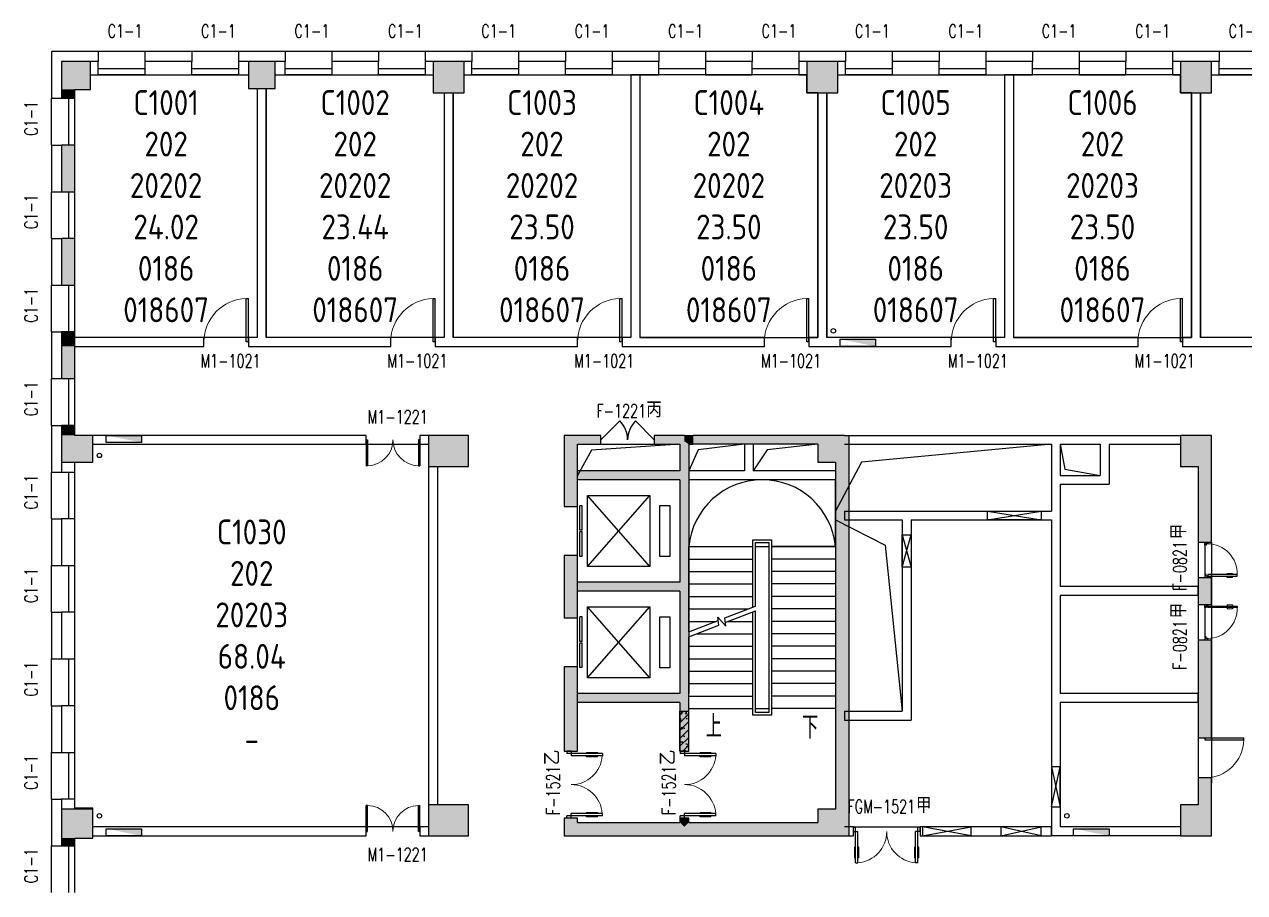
# Model space of a CAD drawing. Extents: x 1456273 to 1532071, y 313528 to 416301.
# Drawn here: x 1456298 to 1483729, y 323590 to 343101 of the extents above; entities that cross this region are included whole.
import ezdxf

# ---------------------------------------------------------------- set-up
doc = ezdxf.new("R2010")
doc.units = 0
doc.header["$LTSCALE"] = 1000
doc.header["$MEASUREMENT"] = 0
for name, color, linetype in [('body', 30, 'Continuous'), ('RM$', 5, 'Continuous'), ('RM$TXT', 5, 'Continuous'), ('消防', 222, 'Continuous')]:
    doc.layers.add(name, color=color, linetype=linetype)
doc.styles.add('_TCH_DIM', font='SIMPLEX', dxfattribs={"bigfont": 'GBCBIG'})
doc.styles.add('_TCH_WINDOW', font='txt.shx', dxfattribs={"height": 3.5, "bigfont": 'hztxt.shx'})
doc.styles.get("Standard").update_dxf_attribs({"font": 'gbenor.shx', "bigfont": 'gbcbig.shx'})

# ---------------------------------------------------------------- blocks, each defined once
blk = doc.blocks.new('cde')
at = {"layer": '消防'}
blk.add_hatch(color=256, dxfattribs=at).paths.add_polyline_path([(-873427, -271674), (-874227, -271674), (-873427, -271834)])
blk.add_lwpolyline([(-874227, -271674), (-873427, -271674), (-873427, -271834), (-874227, -271834)], close=True, dxfattribs=at)
blk = doc.blocks.new('$WINLIB2D$00000004')
for p, q in [((-0.5, 0.5), (0.5, 0.5)), ((-0.5, 0.241), (0.5, 0.241)), ((-0.5, -0.5), (0.5, -0.5))]:
    blk.add_line(p, q)
blk = doc.blocks.new('$DorLib2D$00000001')
for p, q in [((0.45, 0.975), (0.5, 0.975)), ((0.45, 0), (0.45, 0.975)), ((0.5, 0), (0.5, 0.975)), ((0.5, 0), (0.45, 0))]:
    blk.add_line(p, q)
at = {"lineweight": 13}
blk.add_arc((0.475, 0), 0.975, 91.4693, 180, dxfattribs=at)
blk = doc.blocks.new('$DorLib2D$00000002')
for p, q in [((-0.5, 0), (-0.5, 0.4875)), ((-0.475, 0.4875), (-0.5, 0.4875)), ((-0.475, 0), (-0.475, 0.4875)), ((0.475, 0), (0.475, 0.4875)), ((0.475, 0.4875), (0.5, 0.4875)), ((0.5, 0), (0.5, 0.4875)), ((-0.5, 0), (-0.475, 0)), ((0.5, 0), (0.475, 0))]:
    blk.add_line(p, q)
at = {"lineweight": 13}
for centre, start, end in [((-0.4875, 0), 0, 88.53072), ((0.4875, 0), 91.46928, 180)]:
    blk.add_arc(centre, 0.4875, start, end, dxfattribs=at)
blk = doc.blocks.new('$DorLib2D$00000009')
at = {"lineweight": 13}
for p, q in [((0.378, 0.782), (0.378, 0.624)), ((0.489, 0.782), (0.489, 0.624))]:
    blk.add_line(p, q, dxfattribs=at)
for p, q in [((0.413, 0.782), (0.378, 0.782)), ((0.413, 0.905), (0.413, 0.081)), ((0.454, 0.905), (0.413, 0.905)), ((0.454, 0.081), (0.454, 0.905)), ((0.489, 0.782), (0.454, 0.782)), ((0.413, 0.624), (0.378, 0.624)), ((0.489, 0.624), (0.454, 0.624)), ((-0.494, 0.081), (-0.453, 0.081)), ((-0.494, -0.002), (-0.494, 0.081)), ((-0.453, 0.081), (-0.453, 0.039)), ((-0.453, 0.039), (-0.412, 0.039)), ((-0.412, 0.039), (-0.412, -0.002)), ((0.413, 0.081), (0.454, 0.081)), ((0.454, 0.039), (0.413, 0.039)), ((0.413, 0.039), (0.413, -0.002)), ((0.495, 0.081), (0.454, 0.081)), ((0.454, 0.081), (0.454, 0.039)), ((0.495, -0.002), (0.495, 0.081)), ((-0.494, -0.002), (-0.494, -0.002)), ((-0.412, -0.002), (-0.494, -0.002)), ((0.413, -0.002), (0.495, -0.002)), ((0.495, -0.002), (0.495, -0.002))]:
    blk.add_line(p, q)
blk.add_arc((0.372, 0.082), 0.825, 87.134, 180.0717, dxfattribs=at)
blk = doc.blocks.new('$DorLib2D$00000011')
at = {"lineweight": 13}
for p, q in [((-0.483, 0.396), (-0.483, 0.235)), ((-0.417, 0.396), (-0.417, 0.235)), ((0.417, 0.396), (0.417, 0.235)), ((0.483, 0.396), (0.483, 0.235))]:
    blk.add_line(p, q, dxfattribs=at)
for p, q in [((-0.483, 0.396), (-0.467, 0.396)), ((-0.467, 0.471), (-0.467, -0.062)), ((-0.467, 0.471), (-0.433, 0.471)), ((-0.433, 0.471), (-0.433, 0.004)), ((-0.417, 0.396), (-0.433, 0.396)), ((0.417, 0.396), (0.433, 0.396)), ((0.433, 0.471), (0.433, 0.004)), ((0.467, 0.471), (0.433, 0.471)), ((0.467, 0.471), (0.467, -0.062)), ((0.483, 0.396), (0.467, 0.396)), ((-0.483, 0.235), (-0.467, 0.235)), ((-0.417, 0.235), (-0.433, 0.235)), ((0.417, 0.235), (0.433, 0.235)), ((0.483, 0.235), (0.467, 0.235)), ((-0.5, 0.004), (-0.433, 0.004)), ((-0.5, 0.004), (-0.5, -0.062)), ((0.5, 0.004), (0.433, 0.004)), ((0.5, 0.004), (0.5, -0.062)), ((-0.5, -0.062), (-0.467, -0.062)), ((0.5, -0.062), (0.467, -0.062))]:
    blk.add_line(p, q)
for centre, start, end in [((-0.467, 0.004), 0, 85.904), ((0.467, 0.004), 94.096, 180)]:
    blk.add_arc(centre, 0.467, start, end, dxfattribs=at)
blk = doc.blocks.new('$TCHSYS$LDOR22D')
for p, q in [((-0.517, 0.833), (-0.017, 0.833)), ((-0.517, 0.833), (-0.517, 0.667)), ((-0.017, 0.833), (-0.017, 0.667)), ((0.017, 0.833), (0.017, 0.667)), ((0.017, 0.833), (0.517, 0.833)), ((0.517, 0.833), (0.517, 0.667)), ((-0.517, 0.667), (-0.017, 0.667)), ((-0.5, 0.5), (0.5, 0.5)), ((0.017, 0.667), (0.517, 0.667))]:
    blk.add_line(p, q)
blk = doc.blocks.new('$DorLib2D$00000116')
at = {"color": 0}
for p, q in [((-0.5, 0), (-0.146, 0.354)), ((0.5, 0), (0.146, 0.354))]:
    blk.add_line(p, q, dxfattribs=at)
for centre, start, end in [((-0.5, 0), 0, 45), ((0.5, 0), 135, 180)]:
    blk.add_arc(centre, 0.5, start, end, dxfattribs=at)

msp = doc.modelspace()

# ---------------------------------------------------------------- hatches: boundary and pattern name
at = {"layer": 'body'}
for points in [[(1457134, 341639), (1457784, 341639), (1457784, 342264), (1457134, 342264)], [(1461334, 341664), (1461934, 341664), (1461934, 342264), (1461334, 342264)], [(1465484, 341564), (1466184, 341564), (1466184, 342264), (1465484, 342264)], [(1473884, 341564), (1474584, 341564), (1474584, 342264), (1473884, 342264)], [(1482284, 341564), (1482984, 341564), (1482984, 342264), (1482284, 342264)], [(1457434, 341639), (1457134, 341639), (1457134, 341440), (1457434, 341440)], [(1457134, 340390), (1457134, 339340), (1457434, 339340), (1457434, 340390)], [(1457134, 338290), (1457134, 337240), (1457434, 337240), (1457434, 338290)], [(1457434, 335865), (1457434, 336190), (1457134, 336190), (1457134, 335865)], [(1457134, 335865), (1457134, 335140), (1457434, 335140), (1457434, 335865)], [(1457134, 333865), (1457434, 333865), (1457434, 334090), (1457134, 334090)], [(1457134, 333265), (1457834, 333265), (1457834, 333865), (1457134, 333865)], [(1465384, 333165), (1466284, 333165), (1466284, 333865), (1465384, 333865)], [(1468734, 333665), (1469259, 333665), (1469259, 333865), (1468434, 333865)], [(1468434, 333865), (1468434, 332265), (1468734, 332265), (1468734, 333665)], [(1471134, 333865), (1470459, 333865), (1470459, 333665), (1471034, 333665), (1471134, 333731)], [(1471134, 333731), (1471234, 333665), (1471334, 333665), (1471334, 333865), (1471134, 333865)], [(1472584, 333665), (1472584, 333865), (1471334, 333865), (1471334, 333665)], [(1474134, 333665), (1474134, 333865), (1472584, 333865), (1472584, 333665)], [(1474734, 333865), (1474134, 333865), (1474134, 333265), (1474734, 333265)], [(1474734, 333865), (1474734, 333265), (1474534, 333265), (1474534, 333065), (1474834, 333065), (1474834, 333865)], [(1482284, 333165), (1482984, 333165), (1482984, 333865), (1482284, 333865)], [(1471134, 333731), (1471034, 333665), (1471034, 333065), (1471101, 332998), (1471234, 333065), (1471234, 333665)], [(1471101, 332998), (1471034, 333065), (1468734, 333065), (1468734, 332865), (1471034, 332865)], [(1471101, 332998), (1471034, 332865), (1471034, 330565), (1471101, 330498), (1471234, 330565), (1471234, 333065)], [(1474534, 325465), (1474734, 325465), (1474734, 324865), (1474834, 324865), (1474834, 333065), (1474534, 333065)], [(1482984, 333165), (1482684, 333165), (1482684, 331465), (1482984, 331465)], [(1468734, 329765), (1468734, 331165), (1468434, 331165), (1468434, 329765)], [(1471101, 330498), (1471034, 330565), (1468734, 330565), (1468734, 330365), (1471034, 330365)], [(1471101, 330498), (1471034, 330365), (1471034, 328065), (1471101, 327998), (1471234, 328065), (1471234, 330565)], [(1482984, 330065), (1482984, 330665), (1482684, 330665), (1482684, 330065)], [(1482984, 327065), (1482984, 329265), (1482684, 329265), (1482684, 327065)], [(1468734, 326765), (1468734, 328665), (1468434, 328665), (1468434, 326765)], [(1471101, 327998), (1471034, 328065), (1468734, 328065), (1468734, 327865), (1471034, 327865)], [(1471034, 327865), (1471034, 326765), (1471234, 326765), (1471234, 328065), (1471101, 327998)], [(1482684, 325565), (1482984, 325565), (1482984, 326165), (1482684, 326165)], [(1457134, 324815), (1457834, 324815), (1457834, 325465), (1457134, 325465)], [(1465384, 324865), (1466284, 324865), (1466284, 325565), (1465384, 325565)], [(1474734, 325465), (1474134, 325465), (1474134, 324865), (1474734, 324865)], [(1482284, 324865), (1482984, 324865), (1482984, 325565), (1482284, 325565)], [(1468734, 325165), (1468734, 325265), (1468434, 325265), (1468434, 324865)], [(1468734, 325165), (1468434, 324865), (1471134, 324865), (1471134, 325065), (1471034, 325165)], [(1471234, 325165), (1471234, 325265), (1471034, 325265), (1471034, 325165), (1471134, 325065)], [(1471134, 325065), (1471134, 324865), (1474134, 324865), (1474134, 325165), (1471234, 325165)], [(1457434, 324815), (1457134, 324815), (1457134, 324640), (1457434, 324640)]]:
    msp.add_hatch(color=256, dxfattribs=at).paths.add_polyline_path(points)
h = msp.add_hatch(dxfattribs=at)
h.set_pattern_fill('钢筋混凝土', color=256, scale=50, style=0)
h.set_pattern_definition([(45, (1293356.5, 671751.71), (-88.388348, 88.388348), []), (50, (1293356.5, 671751.7), (358.6301, -31.37607), [37.5, -412.5]), (355, (1293356.5, 671751.7), (-69.37567, 376.09607), [30, -330]), (100.4514, (1293386.4, 671749.1), (289.2547, 344.71977), [31.8701, -350.57106]), (46.1842, (1293356.5, 671851.7), (533.6205, -82.7595), [56.25, -618.75]), (96.6356, (1293400.97, 671844.8), (467.33135, 487.05894), [47.80514, -525.8565]), (351.1842, (1293356.5, 671851.7), (467.331, 487.0593), [45, -495]), (21, (1293406.5, 671826.7), (298.45353, -201.30945), [37.5, -412.5]), (326, (1293406.5, 671826.7), (121.65767, 362.57502), [30, -330]), (71.4514, (1293431.37, 671809.93), (420.1113, 161.26525), [31.8701, -350.57106]), (37.5, (1293356.5, 671751.71), (6.079928, 166.446927), [0, -326, 0, -335, 0, -331.25]), (7.5, (1293356.5, 671751.71), (131.53477, 197.20586), [0, -191, 0, -318.5, 0, -126.25]), (327.5, (1293245, 671751.71), (266.91122, -11.277436), [0, -125, 0, -390, 0, -517.5]), (317.5, (1293195, 671751.7), (291.59308, 50.05249), [0, -162.5, 0, -259, 0, -367.5])])
h.paths.add_polyline_path([(1471234, 326765), (1471234, 327665), (1471034, 327665), (1471034, 326765)])

# ---------------------------------------------------------------- linework, layer by layer
for p, q in [((1456909, 342490), (1456909, 341440)), ((1457959, 342490), (1456909, 342490)), ((1457959, 342490), (1457959, 342264)), ((1460059, 342490), (1459009, 342490)), ((1459009, 342490), (1459009, 342264)), ((1460059, 342490), (1460059, 342264)), ((1461634, 342490), (1461109, 342490)), ((1461109, 342490), (1461109, 342264)), ((1462159, 342490), (1461634, 342490)), ((1462159, 342490), (1462159, 342264)), ((1464259, 342490), (1463209, 342490)), ((1463209, 342490), (1463209, 342264)), ((1464259, 342490), (1464259, 342264)), ((1465834, 342490), (1465309, 342490)), ((1465309, 342490), (1465309, 342264)), ((1466359, 342490), (1465834, 342490)), ((1466359, 342490), (1466359, 342264)), ((1468459, 342490), (1467409, 342490)), ((1467409, 342490), (1467409, 342264)), ((1468459, 342490), (1468459, 342264)), ((1470559, 342490), (1469509, 342490)), ((1469509, 342490), (1469509, 342264)), ((1470559, 342490), (1470559, 342264)), ((1472659, 342490), (1471609, 342490)), ((1471609, 342490), (1471609, 342264)), ((1472659, 342490), (1472659, 342264)), ((1474234, 342490), (1473709, 342490)), ((1473709, 342490), (1473709, 342264)), ((1474759, 342490), (1474234, 342490)), ((1474759, 342490), (1474759, 342264)), ((1476859, 342490), (1475809, 342490)), ((1475809, 342490), (1475809, 342264)), ((1476859, 342490), (1476859, 342264)), ((1478959, 342490), (1477909, 342490)), ((1477909, 342490), (1477909, 342264)), ((1478959, 342490), (1478959, 342264)), ((1481059, 342490), (1480009, 342490)), ((1480009, 342490), (1480009, 342264)), ((1481059, 342490), (1481059, 342264)), ((1482634, 342490), (1482109, 342490)), ((1482109, 342490), (1482109, 342264)), ((1483159, 342490), (1482634, 342490)), ((1483159, 342490), (1483159, 342264)), ((1457784, 342264), (1457134, 342264)), ((1457134, 342264), (1457134, 341639)), ((1457784, 341639), (1457784, 342264)), ((1457959, 342264), (1457784, 342264)), ((1457959, 341965), (1457959, 342264)), ((1460059, 342264), (1459009, 342264)), ((1459009, 342264), (1459009, 341965)), ((1460059, 341965), (1460059, 342264)), ((1461334, 342264), (1461109, 342264)), ((1461109, 342264), (1461109, 341965)), ((1461934, 342264), (1461334, 342264)), ((1461334, 342264), (1461334, 341664)), ((1462159, 342264), (1461934, 342264)), ((1461934, 341664), (1461934, 342264)), ((1462159, 341965), (1462159, 342264)), ((1464259, 342264), (1463209, 342264)), ((1463209, 342264), (1463209, 341965)), ((1464259, 341965), (1464259, 342264)), ((1465484, 342264), (1465309, 342264)), ((1465309, 342264), (1465309, 341965)), ((1466184, 342264), (1465484, 342264)), ((1465484, 342264), (1465484, 341564)), ((1466359, 342264), (1466184, 342264)), ((1466184, 341564), (1466184, 342264)), ((1466359, 341965), (1466359, 342264)), ((1468459, 342264), (1467409, 342264)), ((1467409, 342264), (1467409, 341965)), ((1468459, 341965), (1468459, 342264)), ((1470559, 342264), (1469509, 342264)), ((1469509, 342264), (1469509, 341965)), ((1470559, 341965), (1470559, 342264)), ((1472659, 342264), (1471609, 342264)), ((1471609, 342264), (1471609, 341965)), ((1472659, 341965), (1472659, 342264)), ((1473884, 342264), (1473709, 342264)), ((1473709, 342264), (1473709, 341965)), ((1474584, 342264), (1473884, 342264)), ((1473884, 342264), (1473884, 341564)), ((1474759, 342264), (1474584, 342264)), ((1474584, 341564), (1474584, 342264)), ((1474759, 341965), (1474759, 342264)), ((1476859, 342264), (1475809, 342264)), ((1475809, 342264), (1475809, 341965)), ((1476859, 341965), (1476859, 342264)), ((1478959, 342264), (1477909, 342264)), ((1477909, 342264), (1477909, 341965)), ((1478959, 341965), (1478959, 342264)), ((1481059, 342264), (1480009, 342264)), ((1480009, 342264), (1480009, 341965)), ((1481059, 341965), (1481059, 342264)), ((1482284, 342264), (1482109, 342264)), ((1482109, 342264), (1482109, 341965)), ((1482984, 342264), (1482284, 342264)), ((1482284, 342264), (1482284, 341564)), ((1483159, 342264), (1482984, 342264)), ((1482984, 341564), (1482984, 342264)), ((1483159, 341965), (1483159, 342264)), ((1457784, 341965), (1457959, 341965)), ((1459009, 341965), (1460059, 341965)), ((1461109, 341965), (1461334, 341965)), ((1461934, 341965), (1462159, 341965)), ((1463209, 341965), (1464259, 341965)), ((1465309, 341965), (1465484, 341965)), ((1466184, 341965), (1466359, 341965)), ((1467409, 341965), (1468459, 341965)), ((1469509, 341965), (1470559, 341965)), ((1469934, 341965), (1469934, 336065)), ((1470134, 341965), (1469934, 341965)), ((1470134, 341965), (1470134, 336065)), ((1471609, 341965), (1472659, 341965)), ((1473709, 341965), (1473884, 341965)), ((1474584, 341965), (1474759, 341965)), ((1475809, 341965), (1476859, 341965)), ((1477909, 341965), (1478959, 341965)), ((1478334, 341965), (1478334, 336065)), ((1478534, 341965), (1478334, 341965)), ((1478534, 341965), (1478534, 336065)), ((1480009, 341965), (1481059, 341965)), ((1482109, 341965), (1482284, 341965)), ((1482984, 341965), (1483159, 341965)), ((1457134, 341639), (1457134, 341440)), ((1457434, 341440), (1457434, 341639)), ((1457434, 341639), (1457784, 341639)), ((1461334, 341664), (1461934, 341664)), ((1461534, 341664), (1461534, 336065)), ((1461734, 341664), (1461734, 336065)), ((1465484, 341564), (1466184, 341564)), ((1465734, 341564), (1465734, 336065)), ((1465934, 341564), (1465934, 336065)), ((1473884, 341564), (1474584, 341564)), ((1474134, 341564), (1474134, 336065)), ((1474334, 341564), (1474334, 336065)), ((1482284, 341564), (1482984, 341564)), ((1482534, 341564), (1482534, 336065)), ((1482734, 341564), (1482734, 336065)), ((1456909, 341440), (1457134, 341440)), ((1457134, 341440), (1457434, 341440)), ((1456909, 340390), (1456909, 339340)), ((1456909, 340390), (1457134, 340390)), ((1457134, 340390), (1457134, 339340)), ((1457434, 340390), (1457134, 340390)), ((1457434, 339340), (1457434, 340390)), ((1456909, 339340), (1457134, 339340)), ((1457134, 339340), (1457434, 339340)), ((1456909, 338290), (1456909, 337240)), ((1456909, 338290), (1457134, 338290)), ((1457134, 338290), (1457134, 337240)), ((1457434, 338290), (1457134, 338290)), ((1457434, 337240), (1457434, 338290)), ((1456909, 337240), (1457134, 337240)), ((1457134, 337240), (1457434, 337240)), ((1456909, 336190), (1456909, 335865)), ((1456909, 336190), (1457134, 336190)), ((1457434, 336190), (1457134, 336190)), ((1457134, 336190), (1457134, 335865)), ((1457434, 335865), (1457434, 336190)), ((1460334, 336065), (1457434, 336065)), ((1460334, 335865), (1460334, 336065)), ((1461534, 336065), (1461334, 336065)), ((1461334, 336065), (1461334, 335865)), ((1464534, 336065), (1461734, 336065)), ((1464534, 335865), (1464534, 336065)), ((1465734, 336065), (1465534, 336065)), ((1465534, 336065), (1465534, 335865)), ((1468734, 336065), (1465934, 336065)), ((1468734, 335865), (1468734, 336065)), ((1469934, 336065), (1469734, 336065)), ((1469734, 336065), (1469734, 335865)), ((1472934, 336065), (1470134, 336065)), ((1472934, 335865), (1472934, 336065)), ((1474134, 336065), (1473934, 336065)), ((1473934, 336065), (1473934, 335865)), ((1477134, 336065), (1474334, 336065)), ((1477134, 335865), (1477134, 336065)), ((1478334, 336065), (1478134, 336065)), ((1478134, 336065), (1478134, 335865)), ((1481334, 336065), (1478534, 336065)), ((1481334, 335865), (1481334, 336065)), ((1482534, 336065), (1482334, 336065)), ((1482334, 336065), (1482334, 335865)), ((1485534, 336065), (1482734, 336065)), ((1456909, 335865), (1456909, 335140)), ((1457134, 335865), (1457134, 335140)), ((1457434, 335140), (1457434, 335865)), ((1457434, 335865), (1460334, 335865)), ((1461334, 335865), (1461534, 335865)), ((1461534, 335865), (1464534, 335865)), ((1465534, 335865), (1465734, 335865)), ((1465734, 335865), (1468734, 335865)), ((1469734, 335865), (1469934, 335865)), ((1469934, 335865), (1472934, 335865)), ((1473934, 335865), (1474134, 335865)), ((1474134, 335865), (1477134, 335865)), ((1478134, 335865), (1478334, 335865)), ((1478334, 335865), (1481334, 335865)), ((1482334, 335865), (1482534, 335865)), ((1482534, 335865), (1485534, 335865)), ((1456909, 335140), (1457134, 335140)), ((1457134, 335140), (1457434, 335140)), ((1456909, 334090), (1456909, 333565)), ((1456909, 334090), (1457134, 334090)), ((1457434, 334090), (1457134, 334090)), ((1457134, 334090), (1457134, 333865)), ((1457134, 333865), (1457134, 333265)), ((1457434, 333865), (1457434, 334090)), ((1457834, 333865), (1457434, 333865)), ((1463984, 333865), (1457834, 333865)), ((1457834, 333265), (1457834, 333865)), ((1463984, 333665), (1463984, 333865)), ((1465384, 333865), (1465184, 333865)), ((1465184, 333865), (1465184, 333665)), ((1466284, 333865), (1465384, 333865)), ((1465384, 333865), (1465384, 333165)), ((1466284, 333165), (1466284, 333865)), ((1469259, 333865), (1468434, 333865)), ((1468434, 333865), (1468434, 332265)), ((1469259, 333665), (1469259, 333865)), ((1471134, 333865), (1470459, 333865)), ((1470459, 333865), (1470459, 333665)), ((1471134, 333865), (1471334, 333865)), ((1472584, 333865), (1471334, 333865)), ((1474134, 333865), (1472584, 333865)), ((1474734, 333865), (1474134, 333865)), ((1474734, 333865), (1479584, 333865)), ((1474834, 333865), (1474834, 333065)), ((1479584, 333865), (1480684, 333865)), ((1480684, 333865), (1482284, 333865)), ((1482984, 333865), (1482284, 333865)), ((1482284, 333865), (1482284, 333165)), ((1482984, 333165), (1482984, 333865)), ((1456909, 333565), (1456909, 333040)), ((1457834, 333665), (1463984, 333665)), ((1465184, 333665), (1465384, 333665)), ((1468734, 333665), (1469259, 333665)), ((1468734, 332265), (1468734, 333665)), ((1471034, 333665), (1469050, 333531)), ((1469259, 333665), (1470459, 333665)), ((1470459, 333665), (1471034, 333665)), ((1471034, 333665), (1471034, 333065)), ((1471234, 333665), (1471234, 333065)), ((1471234, 333665), (1471334, 333665)), ((1472584, 333665), (1471334, 333665)), ((1472484, 333665), (1471444, 333540)), ((1472484, 333665), (1472484, 333065)), ((1474134, 333665), (1472584, 333665)), ((1472684, 333665), (1472684, 333065)), ((1474134, 333665), (1472994, 333540)), ((1474134, 333665), (1474134, 333265)), ((1474734, 333665), (1479384, 333665)), ((1479384, 333665), (1479384, 332965)), ((1479584, 333665), (1479684, 333109)), ((1479584, 333665), (1479584, 332965)), ((1479584, 333665), (1480484, 333665)), ((1480484, 333665), (1480484, 332965)), ((1480684, 333665), (1480684, 332765)), ((1480684, 333665), (1482284, 333665)), ((1469050, 333531), (1468734, 332965)), ((1471444, 333540), (1471234, 333065)), ((1472994, 333540), (1472684, 333065)), ((1456909, 333040), (1457134, 333040)), ((1457134, 333265), (1457134, 333040)), ((1457134, 333265), (1457834, 333265)), ((1457134, 333040), (1457434, 333040)), ((1457434, 333040), (1457434, 333265)), ((1465384, 333165), (1466284, 333165)), ((1465384, 333165), (1465384, 325565)), ((1465584, 333165), (1465584, 325565)), ((1471034, 333065), (1468734, 333065)), ((1468734, 332865), (1468734, 333065)), ((1471234, 333065), (1471234, 330565)), ((1472484, 333065), (1471234, 333065)), ((1474534, 333065), (1472684, 333065)), ((1474134, 333265), (1474534, 333265)), ((1474534, 333265), (1474534, 333065)), ((1474534, 333065), (1474534, 325465)), ((1474834, 333065), (1474834, 324865)), ((1479684, 333109), (1480484, 332965)), ((1482284, 333165), (1482684, 333165)), ((1482684, 333165), (1482684, 331465)), ((1482984, 331465), (1482984, 333165)), ((1471034, 332865), (1468734, 332865)), ((1471034, 332865), (1471034, 330565)), ((1472584, 332865), (1471234, 332865)), ((1474534, 332865), (1471234, 332865)), ((1471234, 332865), (1471234, 331365)), ((1474534, 332865), (1472584, 332865)), ((1474534, 331365), (1474534, 332865)), ((1479384, 332965), (1479384, 332165)), ((1479584, 332965), (1480484, 332965)), ((1479584, 332765), (1480684, 332765)), ((1479584, 332765), (1479584, 332165)), ((1468959, 330915), (1468959, 332515)), ((1468959, 332515), (1470359, 332515)), ((1470359, 330915), (1468959, 332515)), ((1468959, 330915), (1470359, 332515)), ((1470359, 332515), (1470359, 330915)), ((1468434, 332265), (1468734, 332265)), ((1470584, 331140), (1470584, 332290)), ((1470584, 332290), (1470809, 332290)), ((1470809, 332290), (1470809, 331140)), ((1456909, 331990), (1456909, 330940)), ((1456909, 331990), (1457134, 331990)), ((1457134, 331990), (1457134, 330940)), ((1457434, 331990), (1457134, 331990)), ((1457434, 330940), (1457434, 331990)), ((1474534, 331965), (1475651, 331395)), ((1474734, 332165), (1476234, 332165)), ((1474734, 332165), (1474734, 331965)), ((1474734, 331965), (1476034, 331965)), ((1476034, 331965), (1476034, 327665)), ((1476234, 332165), (1479384, 332165)), ((1476234, 331965), (1476234, 327465)), ((1476234, 331965), (1479384, 331965)), ((1477952, 332165, -200000), (1479152, 332165, -200000)), ((1477952, 331965, -200000), (1477952, 332165, -200000)), ((1477952, 331965), (1479152, 332165, -200000)), ((1477952, 332165, -200000), (1479152, 331965, -200000)), ((1479152, 331965, -200000), (1477952, 331965, -200000)), ((1479152, 332165, -200000), (1479152, 331965, -200000)), ((1479384, 331965), (1479384, 330365)), ((1479584, 332165), (1479584, 330465)), ((1471234, 329447), (1471234, 331365)), ((1471234, 331365), (1472674, 331365)), ((1471234, 331365), (1472674, 331365)), ((1472674, 330006), (1472674, 331515)), ((1472674, 331515), (1473094, 331515)), ((1472734, 330030), (1472734, 331455)), ((1472734, 331455), (1473034, 331455)), ((1472734, 330030), (1472734, 331365)), ((1472734, 331365), (1473034, 331365)), ((1473034, 331455), (1473034, 327635)), ((1473034, 331365), (1473034, 327725)), ((1473094, 331515), (1473094, 327575)), ((1474534, 331365), (1473094, 331365)), ((1473094, 331365), (1474534, 331365)), ((1474534, 331365), (1474534, 327725)), ((1475651, 331395), (1476034, 327665)), ((1476034, 331630), (1476234, 331630)), ((1476034, 330900), (1476034, 331630)), ((1476034, 331630), (1476234, 330900)), ((1476034, 330900), (1476234, 331630)), ((1476234, 331630), (1476234, 330900)), ((1482684, 331465), (1482684, 330665)), ((1482684, 331465), (1482684, 326165)), ((1482684, 331465), (1482984, 331465)), ((1482833, 331465), (1482833, 330665)), ((1482984, 331465), (1482984, 326048)), ((1468734, 331165), (1468434, 331165)), ((1468434, 331165), (1468434, 329765)), ((1468734, 329765), (1468734, 331165)), ((1470809, 331140), (1470584, 331140)), ((1456909, 330940), (1457134, 330940)), ((1457134, 330940), (1457434, 330940)), ((1470359, 330915), (1468959, 330915)), ((1471234, 331085), (1472674, 331085)), ((1474534, 331085), (1473094, 331085)), ((1476234, 330900), (1476034, 330900)), ((1471034, 330565), (1468734, 330565)), ((1468734, 330365), (1468734, 330565)), ((1471234, 330805), (1472674, 330805)), ((1471234, 330565), (1471234, 328065)), ((1474534, 330805), (1473094, 330805)), ((1482984, 330665), (1482684, 330665)), ((1482684, 330665), (1482684, 330065)), ((1482984, 330065), (1482984, 330665)), ((1471034, 330365), (1468734, 330365)), ((1471034, 330365), (1471034, 328065)), ((1471234, 330525), (1472674, 330525)), ((1474534, 330525), (1473094, 330525)), ((1479384, 330365), (1479384, 328065)), ((1482684, 330465), (1479584, 330465)), ((1482684, 330265), (1482684, 330465)), ((1468959, 328415), (1468959, 330015)), ((1468959, 330015), (1470359, 330015)), ((1470359, 328415), (1468959, 330015)), ((1468959, 328415), (1470359, 330015)), ((1470359, 330015), (1470359, 328415)), ((1471234, 330245), (1472674, 330245)), ((1472044, 329761), (1472734, 330030)), ((1474534, 330245), (1473094, 330245)), ((1482684, 330265), (1479584, 330265)), ((1479584, 330265), (1479584, 328065)), ((1482684, 330065), (1482684, 329265)), ((1482684, 330065), (1482984, 330065)), ((1482833, 330061), (1482833, 329265)), ((1456909, 329890), (1456909, 328840)), ((1456909, 329890), (1457134, 329890)), ((1457134, 329890), (1457134, 328840)), ((1457434, 329890), (1457134, 329890)), ((1457434, 328840), (1457434, 329890)), ((1468434, 329765), (1468734, 329765)), ((1470584, 328640), (1470584, 329790)), ((1470584, 329790), (1470809, 329790)), ((1470809, 329790), (1470809, 328640)), ((1471234, 329965), (1472567, 329965)), ((1471906, 329601), (1471887, 329778)), ((1471887, 329778), (1472064, 329576)), ((1472064, 329576), (1472044, 329761)), ((1472055, 329658), (1472734, 329922)), ((1472674, 327575), (1472674, 329899)), ((1472734, 327725), (1472734, 329922)), ((1472734, 327635), (1472734, 329922)), ((1474534, 329965), (1473094, 329965)), ((1471234, 329447), (1471895, 329703)), ((1471234, 329685), (1471846, 329685)), ((1471234, 329339), (1471906, 329601)), ((1472122, 329685), (1472674, 329685)), ((1474534, 329685), (1473094, 329685)), ((1471234, 327725), (1471234, 329339)), ((1471402, 329405), (1472674, 329405)), ((1474534, 329405), (1473094, 329405)), ((1482984, 329265), (1482684, 329265)), ((1482684, 329265), (1482684, 327065)), ((1482984, 327065), (1482984, 329265)), ((1471234, 329125), (1472674, 329125)), ((1474534, 329125), (1473094, 329125)), ((1456909, 328840), (1457134, 328840)), ((1457134, 328840), (1457434, 328840)), ((1468734, 328665), (1468434, 328665)), ((1468434, 328665), (1468434, 326765)), ((1468734, 326765), (1468734, 328665)), ((1470809, 328640), (1470584, 328640)), ((1471234, 328845), (1472674, 328845)), ((1474534, 328845), (1473094, 328845)), ((1470359, 328415), (1468959, 328415)), ((1471234, 328565), (1472674, 328565)), ((1474534, 328565), (1473094, 328565)), ((1471234, 328285), (1472674, 328285)), ((1474534, 328285), (1473094, 328285)), ((1471034, 328065), (1468734, 328065)), ((1468734, 327865), (1468734, 328065)), ((1471034, 327865), (1468734, 327865)), ((1471034, 327865), (1471034, 326765)), ((1471234, 326765), (1471234, 328065)), ((1471234, 328005), (1472674, 328005)), ((1474534, 328005), (1473094, 328005)), ((1479384, 328065), (1479384, 324865)), ((1482684, 328065), (1479584, 328065)), ((1482684, 327865), (1479584, 327865)), ((1479584, 327865), (1479584, 325065)), ((1482684, 327865), (1482684, 328065)), ((1456909, 327790), (1456909, 326740)), ((1456909, 327790), (1457134, 327790)), ((1457134, 327790), (1457134, 326740)), ((1457434, 327790), (1457134, 327790)), ((1457434, 326740), (1457434, 327790)), ((1471034, 326765), (1471034, 327665)), ((1471034, 327665), (1471234, 327665)), ((1471234, 327725), (1472674, 327725)), ((1471234, 326765), (1471234, 327665)), ((1473094, 327575), (1472674, 327575)), ((1472734, 327725), (1473034, 327725)), ((1473034, 327635), (1472734, 327635)), ((1474534, 327725), (1473094, 327725)), ((1474734, 327665), (1476034, 327665)), ((1474734, 327665), (1474734, 327465)), ((1474734, 327465), (1476234, 327465)), ((1482684, 327065), (1482984, 327065)), ((1456909, 326740), (1457134, 326740)), ((1457134, 326740), (1457434, 326740)), ((1468434, 326765), (1468734, 326765)), ((1471034, 326765), (1471234, 326765)), ((1471034, 326765), (1471234, 326765)), ((1479584, 326414), (1479384, 326414)), ((1479384, 326414), (1479384, 325514)), ((1479384, 326414), (1479584, 325514)), ((1479384, 325514), (1479584, 326414)), ((1479584, 325514), (1479584, 326414)), ((1482984, 326165), (1482684, 326165)), ((1482684, 326165), (1482684, 325565)), ((1482984, 325565), (1482984, 326165)), ((1456909, 325690), (1456909, 325165)), ((1456909, 325690), (1457134, 325690)), ((1457434, 325690), (1457134, 325690)), ((1457134, 325690), (1457134, 325465)), ((1457434, 325465), (1457434, 325690)), ((1457834, 325465), (1457134, 325465)), ((1457134, 325465), (1457134, 324815)), ((1457834, 324815), (1457834, 325465)), ((1466284, 325565), (1465384, 325565)), ((1465384, 325565), (1465384, 324865)), ((1466284, 324865), (1466284, 325565)), ((1474534, 325465), (1474134, 325465)), ((1474134, 325465), (1474134, 325165)), ((1479384, 325514), (1479584, 325514)), ((1482684, 325565), (1482284, 325565)), ((1482284, 325565), (1482284, 324865)), ((1482984, 324865), (1482984, 325565)), ((1456909, 325165), (1456909, 324640)), ((1463984, 325065), (1457834, 325065)), ((1463984, 324865), (1463984, 325065)), ((1465384, 325065), (1465184, 325065)), ((1465184, 325065), (1465184, 324865)), ((1468734, 325265), (1468434, 325265)), ((1468434, 325265), (1468434, 324865)), ((1468734, 325165), (1468734, 325265)), ((1468734, 325165), (1471034, 325165)), ((1471234, 325265), (1471034, 325265)), ((1471034, 325265), (1471034, 325165)), ((1471234, 325165), (1471234, 325265)), ((1471234, 325165), (1474134, 325165)), ((1474934, 325065), (1474734, 325065)), ((1474934, 325065), (1476434, 325065)), ((1474934, 324865), (1474934, 325065)), ((1479384, 325065), (1476434, 325065)), ((1476434, 325065), (1476434, 324865)), ((1477584, 325065, -200000), (1476484, 325065, -200000)), ((1476484, 325065, -200000), (1476484, 324865, -200000)), ((1476484, 324865, -200000), (1477584, 325065, -200000)), ((1477584, 324865, -200000), (1476484, 325065, -200000)), ((1477584, 324865, -200000), (1477584, 325065, -200000)), ((1479152, 325065, -200000), (1478252, 325065, -200000)), ((1478252, 325065, -200000), (1478252, 324865, -200000)), ((1478252, 324865, -200000), (1479152, 325065, -200000)), ((1479152, 324865, -200000), (1478252, 325065, -200000)), ((1479152, 324865, -200000), (1479152, 325065, -200000)), ((1479384, 324865), (1479384, 325065)), ((1482284, 325065), (1479584, 325065)), ((1457134, 324815), (1457134, 324640)), ((1457434, 324640), (1457434, 324815)), ((1457434, 324815), (1457834, 324815)), ((1457834, 324865), (1463984, 324865)), ((1465184, 324865), (1465384, 324865)), ((1465384, 324865), (1466284, 324865)), ((1468434, 324865), (1471134, 324865)), ((1471134, 324865), (1474134, 324865)), ((1474134, 324865), (1474734, 324865)), ((1474734, 324865), (1474934, 324865)), ((1476434, 324865), (1479384, 324865)), ((1476484, 324865, -200000), (1477584, 324865, -200000)), ((1478252, 324865, -200000), (1479152, 324865, -200000)), ((1482284, 324865), (1479384, 324865)), ((1482284, 324865), (1482984, 324865)), ((1456909, 324640), (1457134, 324640)), ((1457134, 324640), (1457434, 324640))]:
    msp.add_line(p, q, dxfattribs=at)
msp.add_lwpolyline([(1479384, 333665), (1475116, 333264), (1474534, 332165)], dxfattribs=at)
for points in [[(1473925, 327724, 0, 0, 0), (1473925, 332053, 0, 0, 0), (1471775, 332053, 0, 0, 0), (1471775, 329667, 120, 0, 0), (1471775, 329217, 0, 0, 0)], [(1471770, 327846, 0, 0, 0), (1471770, 328376, 120, 0, 0), (1471770, 328826, 0, 0, 0)]]:
    msp.add_lwpolyline(points, format="xyseb", dxfattribs=at)
msp.add_arc((1472884, 331210), 1657, 5.3379, 174.6621, dxfattribs=at)
at = {"layer": 'RM$'}
for points in [[(1457434, 341639), (1457784, 341639), (1457784, 341965), (1461334, 341965), (1461334, 341664), (1461534, 341664), (1461534, 336065), (1457434, 336065)], [(1461734, 341664), (1461934, 341664), (1461934, 341965), (1465484, 341965), (1465484, 341564), (1465734, 341564), (1465734, 336065), (1461734, 336065)], [(1465934, 341564), (1466184, 341564), (1466184, 341965), (1469934, 341965), (1469934, 336065), (1465934, 336065)], [(1470134, 341965), (1470134, 336065), (1474134, 336065), (1474134, 341564), (1473884, 341564), (1473884, 341965)], [(1474334, 341564), (1474584, 341564), (1474584, 341965), (1478334, 341965), (1478334, 336065), (1474334, 336065)], [(1478534, 341965), (1478534, 336065), (1482535, 336065), (1482535, 341564), (1482284, 341564), (1482284, 341965)], [(1482735, 341564), (1482984, 341564), (1482984, 341965), (1486734, 341965), (1486734, 336065), (1482734, 336065)], [(1457434, 333265), (1457834, 333265), (1457834, 333665), (1465384, 333665), (1465384, 325065), (1457834, 325065), (1457834, 325490), (1457434, 325490)]]:
    msp.add_lwpolyline(points, close=True, dxfattribs=at)
at = {"layer": '消防', "linetype": 'Continuous'}
for centre in [(1474484, 336214), (1457984, 333414), (1457984, 325314), (1479734, 325314)]:
    msp.add_circle(centre, 50, dxfattribs=at)

# ---------------------------------------------------------------- block references
at = {"layer": 'body'}
ref = msp.add_blockref('$WINLIB2D$00000004', (1458484, 342227), dxfattribs=dict(at, xscale=1050, yscale=525, zscale=1050, rotation=180))
ref.add_attrib('A', 'C1-1', (1458169, 342803), dxfattribs={"height": 297.5, "style": '_TCH_WINDOW', "width": 0.705882})
ref = msp.add_blockref('$WINLIB2D$00000004', (1460584, 342227), dxfattribs=dict(at, xscale=1050, yscale=525, zscale=1050, rotation=180))
ref.add_attrib('A', 'C1-1', (1460269, 342803), dxfattribs={"height": 297.5, "style": '_TCH_WINDOW', "width": 0.705882})
ref = msp.add_blockref('$WINLIB2D$00000004', (1462684, 342227), dxfattribs=dict(at, xscale=1050, yscale=525, zscale=1050, rotation=180))
ref.add_attrib('A', 'C1-1', (1462369, 342803), dxfattribs={"height": 297.5, "style": '_TCH_WINDOW', "width": 0.705882})
ref = msp.add_blockref('$WINLIB2D$00000004', (1464784, 342227), dxfattribs=dict(at, xscale=1050, yscale=525, zscale=1050, rotation=180))
ref.add_attrib('A', 'C1-1', (1464469, 342803), dxfattribs={"height": 297.5, "style": '_TCH_WINDOW', "width": 0.705882})
ref = msp.add_blockref('$WINLIB2D$00000004', (1466884, 342227), dxfattribs=dict(at, xscale=1050, yscale=525, zscale=1050, rotation=180))
ref.add_attrib('A', 'C1-1', (1466569, 342803), dxfattribs={"height": 297.5, "style": '_TCH_WINDOW', "width": 0.705882})
ref = msp.add_blockref('$WINLIB2D$00000004', (1468984, 342227), dxfattribs=dict(at, xscale=1050, yscale=525, zscale=1050, rotation=180))
ref.add_attrib('A', 'C1-1', (1468669, 342803), dxfattribs={"height": 297.5, "style": '_TCH_WINDOW', "width": 0.705882})
ref = msp.add_blockref('$WINLIB2D$00000004', (1471084, 342227), dxfattribs=dict(at, xscale=1050, yscale=525, zscale=1050, rotation=180))
ref.add_attrib('A', 'C1-1', (1470769, 342803), dxfattribs={"height": 297.5, "style": '_TCH_WINDOW', "width": 0.705882})
ref = msp.add_blockref('$WINLIB2D$00000004', (1473184, 342227), dxfattribs=dict(at, xscale=1050, yscale=525, zscale=1050, rotation=180))
ref.add_attrib('A', 'C1-1', (1472869, 342803), dxfattribs={"height": 297.5, "style": '_TCH_WINDOW', "width": 0.705882})
ref = msp.add_blockref('$WINLIB2D$00000004', (1475284, 342227), dxfattribs=dict(at, xscale=1050, yscale=525, zscale=1050, rotation=180))
ref.add_attrib('A', 'C1-1', (1474969, 342803), dxfattribs={"height": 297.5, "style": '_TCH_WINDOW', "width": 0.705882})
ref = msp.add_blockref('$WINLIB2D$00000004', (1477384, 342227), dxfattribs=dict(at, xscale=1050, yscale=525, zscale=1050, rotation=180))
ref.add_attrib('A', 'C1-1', (1477069, 342803), dxfattribs={"height": 297.5, "style": '_TCH_WINDOW', "width": 0.705882})
ref = msp.add_blockref('$WINLIB2D$00000004', (1479484, 342227), dxfattribs=dict(at, xscale=1050, yscale=525, zscale=1050, rotation=180))
ref.add_attrib('A', 'C1-1', (1479169, 342803), dxfattribs={"height": 297.5, "style": '_TCH_WINDOW', "width": 0.705882})
ref = msp.add_blockref('$WINLIB2D$00000004', (1481584, 342227), dxfattribs=dict(at, xscale=1050, yscale=525, zscale=1050, rotation=180))
ref.add_attrib('A', 'C1-1', (1481269, 342803), dxfattribs={"height": 297.5, "style": '_TCH_WINDOW', "width": 0.705882})
ref = msp.add_blockref('$WINLIB2D$00000004', (1483684, 342227), dxfattribs=dict(at, xscale=1050, yscale=525, zscale=1050, rotation=180))
ref.add_attrib('A', 'C1-1', (1483369, 342803), dxfattribs={"height": 297.5, "style": '_TCH_WINDOW', "width": 0.705882})
ref = msp.add_blockref('$WINLIB2D$00000004', (1457172, 340915), dxfattribs=dict(at, xscale=-1050, yscale=525, zscale=-1050, rotation=270))
ref.add_attrib('A', 'C1-1', (1456596, 340600), dxfattribs={"height": 297.5, "rotation": 90, "style": '_TCH_WINDOW', "width": 0.705882})
ref = msp.add_blockref('$WINLIB2D$00000004', (1457172, 338815), dxfattribs=dict(at, xscale=-1050, yscale=525, zscale=-1050, rotation=270))
ref.add_attrib('A', 'C1-1', (1456596, 338500), dxfattribs={"height": 297.5, "rotation": 90, "style": '_TCH_WINDOW', "width": 0.705882})
ref = msp.add_blockref('$WINLIB2D$00000004', (1457172, 336715), dxfattribs=dict(at, xscale=-1050, yscale=525, zscale=-1050, rotation=270))
ref.add_attrib('A', 'C1-1', (1456596, 336400), dxfattribs={"height": 297.5, "rotation": 90, "style": '_TCH_WINDOW', "width": 0.705882})
ref = msp.add_blockref('$DorLib2D$00000001', (1460834, 335965), dxfattribs=dict(at, xscale=-1000, yscale=-1000, zscale=-1000, rotation=180))
ref.add_attrib('A', 'M1-1021', (1460257, 335391), dxfattribs={"height": 297.5, "style": '_TCH_WINDOW', "width": 0.705882})
ref = msp.add_blockref('$DorLib2D$00000001', (1465034, 335965), dxfattribs=dict(at, xscale=-1000, yscale=-1000, zscale=-1000, rotation=180))
ref.add_attrib('A', 'M1-1021', (1464457, 335391), dxfattribs={"height": 297.5, "style": '_TCH_WINDOW', "width": 0.705882})
ref = msp.add_blockref('$DorLib2D$00000001', (1469234, 335965), dxfattribs=dict(at, xscale=-1000, yscale=-1000, zscale=-1000, rotation=180))
ref.add_attrib('A', 'M1-1021', (1468657, 335391), dxfattribs={"height": 297.5, "style": '_TCH_WINDOW', "width": 0.705882})
ref = msp.add_blockref('$DorLib2D$00000001', (1473434, 335965), dxfattribs=dict(at, xscale=-1000, yscale=-1000, zscale=-1000, rotation=180.0000000000016))
ref.add_attrib('A', 'M1-1021', (1472857, 335391), dxfattribs={"height": 297.5, "style": '_TCH_WINDOW', "width": 0.705882})
ref = msp.add_blockref('$DorLib2D$00000001', (1477634, 335965), dxfattribs=dict(at, xscale=-1000, yscale=-1000, zscale=-1000, rotation=180))
ref.add_attrib('A', 'M1-1021', (1477057, 335391), dxfattribs={"height": 297.5, "style": '_TCH_WINDOW', "width": 0.705882})
ref = msp.add_blockref('$DorLib2D$00000001', (1481834, 335965), dxfattribs=dict(at, xscale=-1000, yscale=-1000, zscale=-1000, rotation=180))
ref.add_attrib('A', 'M1-1021', (1481257, 335391), dxfattribs={"height": 297.5, "style": '_TCH_WINDOW', "width": 0.705882})
ref = msp.add_blockref('$WINLIB2D$00000004', (1457172, 334615), dxfattribs=dict(at, xscale=-1050, yscale=525, zscale=-1050, rotation=270))
ref.add_attrib('A', 'C1-1', (1456596, 334300), dxfattribs={"height": 297.5, "rotation": 90, "style": '_TCH_WINDOW', "width": 0.705882})
ref = msp.add_blockref('$DorLib2D$00000002', (1464584, 333765), dxfattribs=dict(at, xscale=-1200, yscale=1200, zscale=-1200, rotation=180))
ref.add_attrib('A', 'M1-1221', (1464014, 334132), dxfattribs={"height": 297.5, "style": '_TCH_WINDOW', "width": 0.705882})
at = {"layer": 'body', "xscale": 1200, "yscale": 1200, "zscale": 1200}
msp.add_blockref('$DorLib2D$00000116', (1469859, 333765), dxfattribs=at)
at = {"layer": 'body'}
ref = msp.add_blockref('$WINLIB2D$00000004', (1457172, 332515), dxfattribs=dict(at, xscale=-1050, yscale=525, zscale=-1050, rotation=270))
ref.add_attrib('A', 'C1-1', (1456596, 332200), dxfattribs={"height": 297.5, "rotation": 90, "style": '_TCH_WINDOW', "width": 0.705882})
for name, p, xscale, yscale, zscale, rotation in [('$TCHSYS$LDOR22D', (1468584, 331715), 1100, -300, 1100, 90.00000000000342), ('$DorLib2D$00000009', (1482834, 331065), -800, -800, -800, 90), ('$DorLib2D$00000009', (1482834, 329665), 800, -800, 800, 90), ('$TCHSYS$LDOR22D', (1468584, 329215), 1100, -300, 1100, 90.00000000000342), ('$DorLib2D$00000001', (1482834, 326615), 900, -900, 900, 90), ('$DorLib2D$00000011', (1468584, 326015), 1500, -1500, 1500, 90.00000000000342), ('$DorLib2D$00000011', (1471134, 326015), -1500, 1500, -1500, 270.0000000000178), ('$DorLib2D$00000011', (1475684, 324965), -1500, 1500, -1500, 180)]:
    msp.add_blockref(name, p, dxfattribs=dict(at, xscale=xscale, yscale=yscale, zscale=zscale, rotation=rotation))
ref = msp.add_blockref('$WINLIB2D$00000004', (1457172, 330415), dxfattribs=dict(at, xscale=-1050, yscale=525, zscale=-1050, rotation=270))
ref.add_attrib('A', 'C1-1', (1456596, 330100), dxfattribs={"height": 297.5, "rotation": 90, "style": '_TCH_WINDOW', "width": 0.705882})
ref = msp.add_blockref('$WINLIB2D$00000004', (1457172, 328315), dxfattribs=dict(at, xscale=-1050, yscale=525, zscale=-1050, rotation=270))
ref.add_attrib('A', 'C1-1', (1456596, 328000), dxfattribs={"height": 297.5, "rotation": 90, "style": '_TCH_WINDOW', "width": 0.705882})
ref = msp.add_blockref('$WINLIB2D$00000004', (1457172, 326215), dxfattribs=dict(at, xscale=-1050, yscale=525, zscale=-1050, rotation=270))
ref.add_attrib('A', 'C1-1', (1456596, 325900), dxfattribs={"height": 297.5, "rotation": 90, "style": '_TCH_WINDOW', "width": 0.705882})
ref = msp.add_blockref('$DorLib2D$00000002', (1464584, 324965), dxfattribs=dict(at, xscale=-1200, yscale=-1200, zscale=-1200, rotation=180))
ref.add_attrib('A', 'M1-1221', (1464014, 324299), dxfattribs={"height": 297.5, "style": '_TCH_WINDOW', "width": 0.705882})
ref = msp.add_blockref('$WINLIB2D$00000004', (1457172, 324115), dxfattribs=dict(at, xscale=-1050, yscale=525, zscale=-1050, rotation=270))
ref.add_attrib('A', 'C1-1', (1456596, 323800), dxfattribs={"height": 297.5, "rotation": 90, "style": '_TCH_WINDOW', "width": 0.705882})
at = {"layer": '消防'}
for p in [(2348861, 607699), (2332361, 605539), (2332361, 596699), (2354111, 596699)]:
    msp.add_blockref('cde', p, dxfattribs=at)

# ---------------------------------------------------------------- texts
at = {"layer": 'body', "style": '_TCH_WINDOW', "width": 0.705882}
msp.add_text('F-1221', height=297.5, dxfattribs=at).set_placement((1469159, 334268))
at = {"layer": 'body'}
for s, height, style, p in [('丙', 350, '_TCH_WINDOW', (1470279, 334268)), ('上', 506, '_TCH_DIM', (1471614, 327073)), ('下', 506, '_TCH_DIM', (1473782, 327049))]:
    msp.add_text(s, height=height, dxfattribs=dict(at, style=style)).set_placement(p)
at = {"layer": 'body', "style": '_TCH_WINDOW'}
for s, rotation, p in [('甲', 90, (1482422, 331529)), ('甲', 90, (1482422, 329751)), ('乙', 90, (1468334, 326452)), ('乙', 90, (1470934, 326452)), ('甲', 360, (1476341, 325377))]:
    msp.add_text(s, height=350, rotation=rotation, dxfattribs=at).set_placement(p)
at = {"layer": 'body', "style": '_TCH_WINDOW', "width": 0.705882}
for s, rotation, p in [('F-0821', 90, (1482422, 330374)), ('F-0821', 90, (1482422, 328596)), ('F-1521', 90, (1468334, 325332)), ('F-1521', 90, (1470934, 325332)), ('FGM-1521', 360, (1474801, 325377))]:
    msp.add_text(s, height=297.5, rotation=rotation, dxfattribs=at).set_placement(p)
at = {"layer": 'RM$TXT', "char_height": 558.8, "attachment_point": 8}
for s, insert in [('C1001^M^J202^M^J20202^M^J24.02^M^J0186^M^J018607^M^J', (1459484, 336407)), ('C1002^M^J202^M^J20202^M^J23.44^M^J0186^M^J018607^M^J', (1463734, 336407)), ('C1003^M^J202^M^J20202^M^J23.50^M^J0186^M^J018607^M^J', (1467934, 336407)), ('C1004^M^J202^M^J20202^M^J23.50^M^J0186^M^J018607^M^J', (1472134, 336407)), ('C1005^M^J202^M^J20203^M^J23.50^M^J0186^M^J018607^M^J', (1476334, 336407)), ('C1006^M^J202^M^J20203^M^J23.50^M^J0186^M^J018607^M^J', (1480534, 336407)), ('C1030^M^J202^M^J20203^M^J68.04^M^J0186^M^J-^M^J', (1461409, 326757))]:
    msp.add_mtext(s, dxfattribs=dict(at, insert=insert))

doc.saveas('drawing.dxf')
